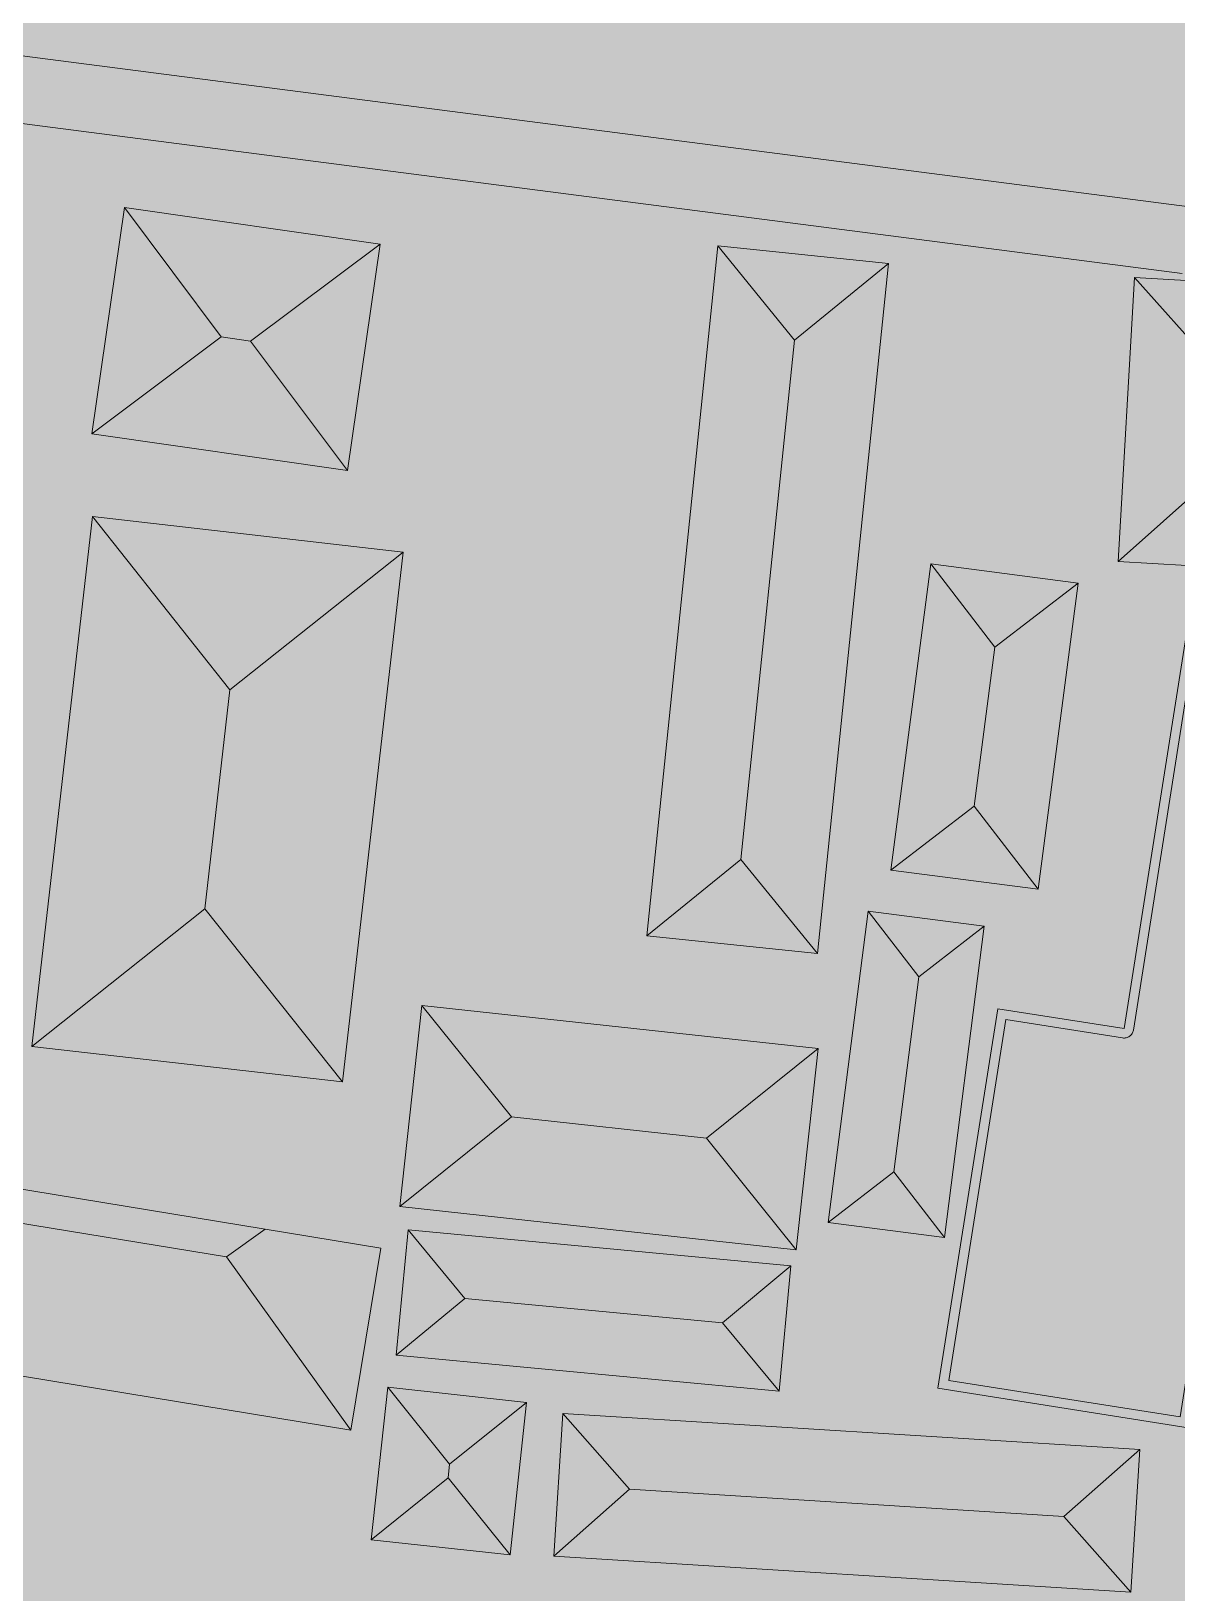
# Model space of a CAD drawing. Header units: metres. Extents: x 305909 to 307171, y 9156037 to 9156671.
# Drawn here: x 306687.6 to 306742.2, y 9156244 to 9156318.5 of the extents above; entities that cross this region are included whole.
import ezdxf

# ---------------------------------------------------------------- set-up
doc = ezdxf.new("R2010")
doc.units = ezdxf.units.M
doc.linetypes.add('DASHED2', pattern=[0.762, 0.635, -0.127])
for name, color, linetype, lineweight, true_color in [('A-ALUR_WISATA', 7, 'DASHED2', 50, 0xeb7800), ('B-BANGUNAN_PERMUKIMAN', 7, 'Continuous', 13, 0xf0cd8c), ('B-BAYANGAN', 7, 'Continuous', 0, 0x76786c), ('J-PERKERASAN_JALAN', 7, 'Continuous', 9, 0x989896)]:
    doc.layers.add(name, color=color, linetype=linetype, lineweight=lineweight, true_color=true_color)
doc.layers.add('G-PERKERASAN', color=7, linetype='Continuous')

msp = doc.modelspace()

# ---------------------------------------------------------------- hatches: boundary and pattern name
at = {"layer": 'A-ALUR_WISATA', "true_color": 0xeb7800}
h = msp.add_hatch(color=30, dxfattribs=at)
h.dxf.hatch_style = 1
h.paths.add_polyline_path([(306693.588, 9156315.633), (306693.59, 9156315.633), (306695.813, 9156315.35), (306695.611, 9156313.762), (306693.389, 9156314.045), (306689.66, 9156314.512), (306689.858, 9156316.099), (306693.588, 9156315.633)])
h = msp.add_hatch(color=30, dxfattribs=at)
h.dxf.hatch_style = 1
h.paths.add_polyline_path([(306705.631, 9156313.286), (306700.594, 9156311.759), (306701.147, 9156316.043)])
h = msp.add_hatch(color=30, dxfattribs=at)
h.dxf.hatch_style = 1
h.paths.add_polyline_path([(306701.851, 9156314.581), (306701.852, 9156314.581), (306704.742, 9156314.208), (306704.537, 9156312.621), (306701.648, 9156312.994), (306698.587, 9156313.384), (306698.789, 9156314.971), (306701.851, 9156314.581)])
h = msp.add_hatch(color=30, dxfattribs=at)
h.dxf.hatch_style = 1
h.paths.add_polyline_path([(306710.951, 9156313.406), (306713.667, 9156313.062), (306713.466, 9156311.475), (306710.75, 9156311.819), (306710.748, 9156311.819), (306707.512, 9156312.237), (306707.717, 9156313.824), (306710.951, 9156313.406)])
h = msp.add_hatch(color=30, dxfattribs=at)
h.dxf.hatch_style = 1
h.paths.add_polyline_path([(306720.17, 9156312.239), (306722.594, 9156311.938), (306722.397, 9156310.35), (306719.972, 9156310.651), (306719.97, 9156310.652), (306716.442, 9156311.098), (306716.643, 9156312.686), (306720.17, 9156312.239)])
h = msp.add_hatch(color=30, dxfattribs=at)
h.dxf.hatch_style = 1
h.paths.add_polyline_path([(306729.509, 9156311.08), (306731.524, 9156310.835), (306731.331, 9156309.246), (306729.314, 9156309.492), (306729.312, 9156309.492), (306725.374, 9156309.981), (306725.571, 9156311.569), (306729.509, 9156311.08)])
h = msp.add_hatch(color=30, dxfattribs=at)
h.dxf.hatch_style = 1
h.paths.add_polyline_path([(306738.968, 9156309.929), (306740.457, 9156309.751), (306740.267, 9156308.162), (306738.777, 9156308.34), (306738.775, 9156308.34), (306734.309, 9156308.884), (306734.502, 9156310.472), (306738.968, 9156309.929)])
at = {"layer": 'B-BANGUNAN_PERMUKIMAN', "true_color": 0xef9467}
h = msp.add_hatch(color=21, dxfattribs=at)
h.dxf.hatch_style = 1
h.paths.add_polyline_path([(306696.685, 9156303.919), (306690.515, 9156299.301), (306692.067, 9156310.089), (306696.685, 9156303.919)])
at = {"layer": 'B-BANGUNAN_PERMUKIMAN', "true_color": 0xe89064}
h = msp.add_hatch(color=33, dxfattribs=at)
h.dxf.hatch_style = 1
h.paths.add_polyline_path([(306704.255, 9156308.336), (306698.085, 9156303.717), (306696.685, 9156303.919), (306692.067, 9156310.089), (306704.255, 9156308.336)])
at = {"layer": 'B-BANGUNAN_PERMUKIMAN', "true_color": 0xb87350}
h = msp.add_hatch(color=35, dxfattribs=at)
h.dxf.hatch_style = 1
h.paths.add_polyline_path([(306698.085, 9156303.717), (306704.255, 9156308.336), (306702.703, 9156297.548), (306698.085, 9156303.717)])
at = {"layer": 'B-BANGUNAN_PERMUKIMAN', "true_color": 0xee9467}
h = msp.add_hatch(color=21, dxfattribs=at)
h.dxf.hatch_style = 1
h.paths.add_polyline_path([(306724.013, 9156303.771), (306721.467, 9156279.002), (306716.981, 9156275.352), (306718.617, 9156291.271), (306720.363, 9156308.257), (306724.013, 9156303.771)])
at = {"layer": 'B-BANGUNAN_PERMUKIMAN', "true_color": 0xe99165}
h = msp.add_hatch(color=33, dxfattribs=at)
h.dxf.hatch_style = 1
h.paths.add_polyline_path([(306726.262, 9156307.651), (306728.5, 9156307.421), (306724.013, 9156303.771), (306720.363, 9156308.257), (306720.363, 9156308.258), (306726.262, 9156307.651)])
at = {"layer": 'B-BANGUNAN_PERMUKIMAN', "true_color": 0xb97350}
h = msp.add_hatch(color=23, dxfattribs=at)
h.dxf.hatch_style = 1
h.paths.add_polyline_path([(306725.117, 9156274.516), (306725.117, 9156274.516), (306721.467, 9156279.002), (306724.013, 9156303.771), (306728.5, 9156307.421), (306728.5, 9156307.421), (306725.117, 9156274.516)])
at = {"layer": 'B-BANGUNAN_PERMUKIMAN', "true_color": 0xed9366}
h = msp.add_hatch(color=21, dxfattribs=at)
h.dxf.hatch_style = 1
h.paths.add_polyline_path([(306740.24, 9156306.751), (306744.095, 9156302.417), (306743.781, 9156297.059), (306739.447, 9156293.205), (306740.24, 9156306.751)])
at = {"layer": 'B-BANGUNAN_PERMUKIMAN', "true_color": 0xea9265}
h = msp.add_hatch(color=33, dxfattribs=at)
h.dxf.hatch_style = 1
h.paths.add_polyline_path([(306744.095, 9156302.417), (306740.24, 9156306.751), (306748.429, 9156306.271), (306744.095, 9156302.417)])
at = {"layer": 'B-BANGUNAN_PERMUKIMAN', "true_color": 0xbf7753}
h = msp.add_hatch(color=23, dxfattribs=at)
h.dxf.hatch_style = 1
h.paths.add_polyline_path([(306696.685, 9156303.919), (306698.085, 9156303.717), (306702.703, 9156297.548), (306702.703, 9156297.548), (306690.515, 9156299.301), (306696.685, 9156303.919)])
at = {"layer": 'B-BANGUNAN_PERMUKIMAN', "true_color": 0xbd7552}
h = msp.add_hatch(color=23, dxfattribs=at)
h.dxf.hatch_style = 1
h.paths.add_polyline_path([(306743.781, 9156297.059), (306747.636, 9156292.725), (306747.636, 9156292.725), (306739.447, 9156293.205), (306743.781, 9156297.059)])
at = {"layer": 'B-BANGUNAN_PERMUKIMAN', "true_color": 0xee9467}
h = msp.add_hatch(color=21, dxfattribs=at)
h.dxf.hatch_style = 1
h.paths.add_polyline_path([(306690.539, 9156295.351), (306697.1, 9156287.096), (306695.906, 9156276.65), (306687.651, 9156270.088), (306690.539, 9156295.351)])
at = {"layer": 'B-BANGUNAN_PERMUKIMAN', "true_color": 0xe99165}
h = msp.add_hatch(color=33, dxfattribs=at)
h.dxf.hatch_style = 1
h.paths.add_polyline_path([(306697.1, 9156287.096), (306690.539, 9156295.351), (306705.355, 9156293.658), (306697.1, 9156287.096)])
at = {"layer": 'B-BANGUNAN_PERMUKIMAN', "true_color": 0xb97350}
h = msp.add_hatch(color=23, dxfattribs=at)
h.dxf.hatch_style = 1
h.paths.add_polyline_path([(306695.906, 9156276.65), (306697.1, 9156287.096), (306705.355, 9156293.658), (306702.468, 9156268.395), (306695.906, 9156276.65)])
at = {"layer": 'B-BANGUNAN_PERMUKIMAN', "true_color": 0xee9467}
h = msp.add_hatch(color=21, dxfattribs=at)
h.dxf.hatch_style = 1
h.paths.add_polyline_path([(306733.578, 9156289.127), (306732.589, 9156281.546), (306728.619, 9156278.493), (306730.524, 9156293.097), (306733.578, 9156289.127)])
at = {"layer": 'B-BANGUNAN_PERMUKIMAN', "true_color": 0xe89064}
h = msp.add_hatch(color=33, dxfattribs=at)
h.dxf.hatch_style = 1
h.paths.add_polyline_path([(306733.578, 9156289.127), (306730.524, 9156293.097), (306730.524, 9156293.097), (306737.548, 9156292.181), (306733.578, 9156289.127)])
at = {"layer": 'B-BANGUNAN_PERMUKIMAN', "true_color": 0xb97350}
h = msp.add_hatch(color=23, dxfattribs=at)
h.dxf.hatch_style = 1
h.paths.add_polyline_path([(306735.644, 9156277.576), (306732.589, 9156281.546), (306733.578, 9156289.127), (306737.548, 9156292.181), (306737.548, 9156292.181), (306735.644, 9156277.576)])
at = {"layer": 'B-BANGUNAN_PERMUKIMAN', "true_color": 0xd4845c}
h = msp.add_hatch(color=23, dxfattribs=at)
h.dxf.hatch_style = 1
h.paths.add_polyline_path([(306748.794, 9156289.948), (306742.787, 9156251.902), (306730.861, 9156253.785), (306733.718, 9156271.883), (306739.735, 9156270.933), (306742.884, 9156290.881), (306748.794, 9156289.948)])
at = {"layer": 'B-BANGUNAN_PERMUKIMAN', "true_color": 0xbf7753}
h = msp.add_hatch(color=23, dxfattribs=at)
h.dxf.hatch_style = 1
h.paths.add_polyline_path([(306732.589, 9156281.546), (306735.644, 9156277.576), (306728.619, 9156278.492), (306728.619, 9156278.493), (306732.589, 9156281.546)])
at = {"layer": 'B-BANGUNAN_PERMUKIMAN', "true_color": 0xbe7652}
h = msp.add_hatch(color=23, dxfattribs=at)
h.dxf.hatch_style = 1
h.paths.add_polyline_path([(306721.467, 9156279.002), (306725.117, 9156274.516), (306716.981, 9156275.352), (306721.467, 9156279.002)])
h = msp.add_hatch(color=23, dxfattribs=at)
h.dxf.hatch_style = 1
h.paths.add_polyline_path([(306695.906, 9156276.65), (306702.468, 9156268.395), (306702.468, 9156268.395), (306687.651, 9156270.088), (306695.906, 9156276.65)])
at = {"layer": 'B-BANGUNAN_PERMUKIMAN', "true_color": 0xee9467}
h = msp.add_hatch(color=21, dxfattribs=at)
h.dxf.hatch_style = 1
h.paths.add_polyline_path([(306729.943, 9156273.406), (306728.75, 9156264.107), (306725.622, 9156261.691), (306725.622, 9156261.691), (306727.527, 9156276.534), (306729.943, 9156273.406)])
at = {"layer": 'B-BANGUNAN_PERMUKIMAN', "true_color": 0xe89064}
h = msp.add_hatch(color=33, dxfattribs=at)
h.dxf.hatch_style = 1
h.paths.add_polyline_path([(306729.943, 9156273.406), (306727.527, 9156276.534), (306727.527, 9156276.534), (306733.071, 9156275.823), (306729.943, 9156273.406)])
at = {"layer": 'B-BANGUNAN_PERMUKIMAN', "true_color": 0xb97350}
h = msp.add_hatch(color=23, dxfattribs=at)
h.dxf.hatch_style = 1
h.paths.add_polyline_path([(306731.166, 9156260.979), (306728.75, 9156264.107), (306729.943, 9156273.406), (306733.071, 9156275.823), (306731.166, 9156260.979)])
at = {"layer": 'B-BANGUNAN_PERMUKIMAN', "true_color": 0xdb885f}
h = msp.add_hatch(color=23, dxfattribs=at)
h.dxf.hatch_style = 1
h.paths.add_polyline_path([(306686.32, 9156269.072), (306685.416, 9156263.565), (306698.783, 9156261.37), (306696.94, 9156260.047), (306675.334, 9156263.594), (306669.408, 9156271.848), (306669.408, 9156271.849), (306686.32, 9156269.072)])
at = {"layer": 'B-BANGUNAN_PERMUKIMAN', "true_color": 0xee9467}
h = msp.add_hatch(color=21, dxfattribs=at)
h.dxf.hatch_style = 1
h.paths.add_polyline_path([(306706.255, 9156272.041), (306710.525, 9156266.724), (306705.208, 9156262.455), (306705.208, 9156262.455), (306706.255, 9156272.041)])
at = {"layer": 'B-BANGUNAN_PERMUKIMAN', "true_color": 0xe99165}
h = msp.add_hatch(color=33, dxfattribs=at)
h.dxf.hatch_style = 1
h.paths.add_polyline_path([(306725.146, 9156269.978), (306719.829, 9156265.708), (306710.525, 9156266.724), (306706.255, 9156272.041), (306725.146, 9156269.978)])
at = {"layer": 'B-BANGUNAN_PERMUKIMAN', "true_color": 0xb97350}
h = msp.add_hatch(color=23, dxfattribs=at)
h.dxf.hatch_style = 1
h.paths.add_polyline_path([(306719.829, 9156265.708), (306725.146, 9156269.978), (306724.099, 9156260.391), (306719.829, 9156265.708)])
at = {"layer": 'B-BANGUNAN_PERMUKIMAN', "true_color": 0xbe7652}
h = msp.add_hatch(color=23, dxfattribs=at)
h.dxf.hatch_style = 1
h.paths.add_polyline_path([(306710.525, 9156266.724), (306719.829, 9156265.708), (306724.099, 9156260.391), (306705.208, 9156262.455), (306710.525, 9156266.724)])
at = {"layer": 'B-BANGUNAN_PERMUKIMAN', "true_color": 0xb36f4d}
h = msp.add_hatch(color=35, dxfattribs=at)
h.dxf.hatch_style = 1
h.paths.add_polyline_path([(306675.334, 9156263.594), (306696.94, 9156260.047), (306702.867, 9156251.792), (306667.08, 9156257.668), (306675.334, 9156263.594)])
at = {"layer": 'B-BANGUNAN_PERMUKIMAN', "true_color": 0xbf7753}
h = msp.add_hatch(color=23, dxfattribs=at)
h.dxf.hatch_style = 1
h.paths.add_polyline_path([(306728.75, 9156264.107), (306731.166, 9156260.979), (306725.622, 9156261.691), (306728.75, 9156264.107)])
at = {"layer": 'B-BANGUNAN_PERMUKIMAN', "true_color": 0xb97350}
h = msp.add_hatch(color=23, dxfattribs=at)
h.dxf.hatch_style = 1
h.paths.add_polyline_path([(306702.867, 9156251.792), (306702.867, 9156251.792), (306696.94, 9156260.047), (306698.783, 9156261.37), (306704.291, 9156260.466), (306702.867, 9156251.792)])
at = {"layer": 'B-BANGUNAN_PERMUKIMAN', "true_color": 0xee9467}
h = msp.add_hatch(color=21, dxfattribs=at)
h.dxf.hatch_style = 1
h.paths.add_polyline_path([(306708.299, 9156258.068), (306705.03, 9156255.362), (306705.593, 9156261.336), (306708.299, 9156258.068)])
at = {"layer": 'B-BANGUNAN_PERMUKIMAN', "true_color": 0xe99165}
h = msp.add_hatch(color=33, dxfattribs=at)
h.dxf.hatch_style = 1
h.paths.add_polyline_path([(306723.85, 9156259.617), (306720.581, 9156256.911), (306708.299, 9156258.068), (306705.593, 9156261.336), (306705.593, 9156261.337), (306723.85, 9156259.617)])
at = {"layer": 'B-BANGUNAN_PERMUKIMAN', "true_color": 0xb97350}
h = msp.add_hatch(color=23, dxfattribs=at)
h.dxf.hatch_style = 1
h.paths.add_polyline_path([(306720.581, 9156256.911), (306723.85, 9156259.617), (306723.286, 9156253.642), (306723.286, 9156253.642), (306720.581, 9156256.911)])
at = {"layer": 'B-BANGUNAN_PERMUKIMAN', "true_color": 0xbe7652}
h = msp.add_hatch(color=23, dxfattribs=at)
h.dxf.hatch_style = 1
h.paths.add_polyline_path([(306708.299, 9156258.068), (306720.581, 9156256.911), (306723.286, 9156253.642), (306705.03, 9156255.362), (306708.299, 9156258.068)])
at = {"layer": 'B-BANGUNAN_PERMUKIMAN', "true_color": 0xee9467}
h = msp.add_hatch(color=21, dxfattribs=at)
h.dxf.hatch_style = 1
h.paths.add_polyline_path([(306704.626, 9156253.835), (306707.576, 9156250.163), (306707.504, 9156249.509), (306703.832, 9156246.559), (306704.626, 9156253.835)])
at = {"layer": 'B-BANGUNAN_PERMUKIMAN', "true_color": 0xe99165}
h = msp.add_hatch(color=33, dxfattribs=at)
h.dxf.hatch_style = 1
h.paths.add_polyline_path([(306711.248, 9156253.113), (306707.576, 9156250.163), (306704.626, 9156253.835), (306711.248, 9156253.113)])
at = {"layer": 'B-BANGUNAN_PERMUKIMAN', "true_color": 0xb97350}
h = msp.add_hatch(color=23, dxfattribs=at)
h.dxf.hatch_style = 1
h.paths.add_polyline_path([(306710.454, 9156245.837), (306710.454, 9156245.837), (306707.504, 9156249.509), (306707.576, 9156250.163), (306711.248, 9156253.113), (306710.454, 9156245.837)])
at = {"layer": 'B-BANGUNAN_PERMUKIMAN', "true_color": 0xed9367}
h = msp.add_hatch(color=21, dxfattribs=at)
h.dxf.hatch_style = 1
h.paths.add_polyline_path([(306712.968, 9156252.584), (306716.157, 9156248.97), (306712.543, 9156245.781), (306712.968, 9156252.584)])
at = {"layer": 'B-BANGUNAN_PERMUKIMAN', "true_color": 0xea9165}
h = msp.add_hatch(color=33, dxfattribs=at)
h.dxf.hatch_style = 1
h.paths.add_polyline_path([(306740.485, 9156250.864), (306740.485, 9156250.864), (306736.871, 9156247.675), (306716.157, 9156248.97), (306712.968, 9156252.584), (306740.485, 9156250.864)])
at = {"layer": 'B-BANGUNAN_PERMUKIMAN', "true_color": 0xba7450}
h = msp.add_hatch(color=23, dxfattribs=at)
h.dxf.hatch_style = 1
h.paths.add_polyline_path([(306736.871, 9156247.675), (306740.485, 9156250.864), (306740.06, 9156244.061), (306736.871, 9156247.675)])
at = {"layer": 'B-BANGUNAN_PERMUKIMAN', "true_color": 0xbe7652}
h = msp.add_hatch(color=23, dxfattribs=at)
h.dxf.hatch_style = 1
h.paths.add_polyline_path([(306707.504, 9156249.509), (306710.454, 9156245.837), (306703.832, 9156246.559), (306707.504, 9156249.509)])
at = {"layer": 'B-BANGUNAN_PERMUKIMAN', "true_color": 0xbd7652}
h = msp.add_hatch(color=23, dxfattribs=at)
h.dxf.hatch_style = 1
h.paths.add_polyline_path([(306716.157, 9156248.97), (306736.871, 9156247.675), (306740.06, 9156244.061), (306740.06, 9156244.061), (306712.543, 9156245.781), (306716.157, 9156248.97)])
at = {"layer": 'B-BAYANGAN', "true_color": 0x76786c}
h = msp.add_hatch(color=8, dxfattribs=at)
h.dxf.hatch_style = 1
h.paths.add_polyline_path([(306717.384, 9156326.713), (306716.591, 9156317.981), (306712.569, 9156318.347), (306713.362, 9156327.078), (306717.384, 9156326.713)])
h = msp.add_hatch(color=8, dxfattribs=at)
h.dxf.hatch_style = 1
h.paths.add_polyline_path([(306705.005, 9156307.586), (306703.453, 9156296.798), (306691.265, 9156298.551), (306692.817, 9156309.339), (306705.005, 9156307.586)])
h = msp.add_hatch(color=8, dxfattribs=at)
h.dxf.hatch_style = 1
h.paths.add_polyline_path([(306727.503, 9156289.685), (306725.867, 9156273.766), (306717.731, 9156274.602), (306719.367, 9156290.521), (306721.113, 9156307.508), (306729.25, 9156306.671), (306727.503, 9156289.685)])
h = msp.add_hatch(color=8, dxfattribs=at)
h.dxf.hatch_style = 1
h.paths.add_polyline_path([(306749.179, 9156305.521), (306748.386, 9156291.975), (306740.197, 9156292.455), (306740.99, 9156306.001), (306749.179, 9156305.521)])
h = msp.add_hatch(color=8, dxfattribs=at)
h.dxf.hatch_style = 1
h.paths.add_polyline_path([(306687.859, 9156301.899), (306686.272, 9156291.845), (306678.364, 9156293.094), (306679.952, 9156303.148), (306687.859, 9156301.899)])
h = msp.add_hatch(color=8, dxfattribs=at)
h.dxf.hatch_style = 1
h.paths.add_polyline_path([(306706.105, 9156292.908), (306703.218, 9156267.645), (306688.401, 9156269.338), (306691.288, 9156294.601), (306706.105, 9156292.908)])
h = msp.add_hatch(color=8, dxfattribs=at)
h.dxf.hatch_style = 1
h.paths.add_polyline_path([(306738.298, 9156291.431), (306736.394, 9156276.826), (306729.369, 9156277.742), (306731.274, 9156292.347), (306738.298, 9156291.431)])
h = msp.add_hatch(color=8, dxfattribs=at)
h.dxf.hatch_style = 1
h.paths.add_polyline_path([(306749.544, 9156289.198), (306743.537, 9156251.152), (306731.611, 9156253.035), (306734.468, 9156271.133), (306740.485, 9156270.183), (306743.634, 9156290.131), (306749.544, 9156289.198)])
h = msp.add_hatch(color=8, dxfattribs=at)
h.dxf.hatch_style = 1
h.paths.add_polyline_path([(306733.821, 9156275.073), (306731.916, 9156260.229), (306726.372, 9156260.941), (306728.277, 9156275.784), (306733.821, 9156275.073)])
h = msp.add_hatch(color=8, dxfattribs=at)
h.dxf.hatch_style = 1
h.paths.add_polyline_path([(306705.042, 9156259.716), (306703.618, 9156251.042), (306667.83, 9156256.918), (306670.158, 9156271.099), (306687.07, 9156268.323), (306686.166, 9156262.815), (306705.042, 9156259.716)])
h = msp.add_hatch(color=8, dxfattribs=at)
h.dxf.hatch_style = 1
h.paths.add_polyline_path([(306725.896, 9156269.228), (306724.849, 9156259.641), (306705.957, 9156261.705), (306707.004, 9156271.292), (306725.896, 9156269.228)])
h = msp.add_hatch(color=8, dxfattribs=at)
h.dxf.hatch_style = 1
h.paths.add_polyline_path([(306724.6, 9156258.867), (306724.037, 9156252.892), (306705.78, 9156254.612), (306706.343, 9156260.587), (306724.6, 9156258.867)])
h = msp.add_hatch(color=8, dxfattribs=at)
h.dxf.hatch_style = 1
h.paths.add_polyline_path([(306711.998, 9156252.363), (306711.204, 9156245.087), (306704.582, 9156245.809), (306705.376, 9156253.085), (306711.998, 9156252.363)])
h = msp.add_hatch(color=8, dxfattribs=at)
h.dxf.hatch_style = 1
h.paths.add_polyline_path([(306741.235, 9156250.114), (306740.81, 9156243.311), (306713.293, 9156245.031), (306713.718, 9156251.834), (306741.235, 9156250.114)])
at = {"layer": 'G-PERKERASAN', "true_color": 0xe0ded9}
h = msp.add_hatch(color=254, dxfattribs=at)
h.dxf.hatch_style = 1
h.paths.add_polyline_path([(306927.367, 9156200.899), (306914.425, 9156199.401), (306871.946, 9156198.019), (306868.838, 9156144.144), (306843.973, 9156139.654), (306613.966, 9156113.407), (306520.721, 9156109.954), (306490.891, 9156113.339), (306490.891, 9156130.788), (306527.331, 9156127.935), (306527.76, 9156145.94), (306529.801, 9156231.677), (306512.264, 9156228.096), (306490.891, 9156230.233), (306490.891, 9156525.396), (306504.834, 9156523.084), (306572.178, 9156510.306), (306677.166, 9156490.276), (306781.809, 9156471.972), (306833.432, 9156467.309), (306884.355, 9156462.71), (306888.869, 9156462.302), (306927.367, 9156458.335), (306927.367, 9156401.733), (306880.738, 9156410.367), (306872.191, 9156289.958), (306880.063, 9156289.504), (306887.261, 9156399.075), (306927.367, 9156393.311), (306927.367, 9156281.994), (306926.264, 9156282.067), (306926.137, 9156271.641), (306927.367, 9156271.571), (306927.367, 9156261.486), (306927.056, 9156261.509), (306925.118, 9156229.109), (306925.062, 9156229.112), (306925.027, 9156228.301), (306925.75, 9156228.324), (306927.367, 9156240.415), (306927.367, 9156209.547), (306891.749, 9156208.374), (306886.184, 9156208.191), (306882.096, 9156208.056), (306881.637, 9156222), (306879.908, 9156222), (306879.787, 9156200), (306885.632, 9156200.303), (306885.601, 9156199.857), (306906.625, 9156201.392), (306908.7, 9156201.5), (306927.367, 9156203.76), (306927.367, 9156200.899)])
at = {"layer": 'J-PERKERASAN_JALAN', "true_color": 0xa8a8a6}
h = msp.add_hatch(color=253, dxfattribs=at)
h.dxf.hatch_style = 1
h.paths.add_polyline_path([(306644.846, 9156501.891), (306682.628, 9156491.9), (306683.147, 9156491.799), (306683.674, 9156491.767), (306684.2, 9156491.805), (306684.718, 9156491.912), (306685.216, 9156492.086), (306685.687, 9156492.324), (306686.123, 9156492.622), (306686.516, 9156492.975), (306686.858, 9156493.377), (306687.145, 9156493.82), (306687.371, 9156494.297), (306687.532, 9156494.8), (306687.626, 9156495.32), (306695.984, 9156569.63), (306695.989, 9156569.68), (306698.582, 9156595.648), (306698.6, 9156596.174), (306698.548, 9156596.698), (306698.428, 9156597.211), (306698.242, 9156597.704), (306697.992, 9156598.168), (306697.684, 9156598.595), (306697.322, 9156598.978), (306696.913, 9156599.31), (306696.464, 9156599.585), (306695.982, 9156599.799), (306695.477, 9156599.948), (306694.957, 9156600.029), (306670.552, 9156602.201), (306670.518, 9156602.204), (306670.5, 9156602.206), (306670.466, 9156602.21), (306657.245, 9156603.85), (306657.037, 9156603.87), (306645.006, 9156604.728), (306644.988, 9156604.729), (306644.846, 9156604.739), (306644.846, 9156621.261), (306646.404, 9156640), (306649.414, 9156640), (306647.057, 9156611.647), (306647.048, 9156611.12), (306647.108, 9156610.596), (306647.237, 9156610.085), (306647.432, 9156609.595), (306647.689, 9156609.135), (306648.005, 9156608.713), (306648.374, 9156608.336), (306648.789, 9156608.011), (306649.243, 9156607.743), (306649.728, 9156607.538), (306650.236, 9156607.397), (306650.758, 9156607.325), (306657.367, 9156606.854), (306657.419, 9156606.85), (306657.445, 9156606.847), (306657.497, 9156606.842), (306665.344, 9156605.868), (306665.869, 9156605.838), (306666.394, 9156605.877), (306666.909, 9156605.984), (306667.406, 9156606.159), (306667.875, 9156606.397), (306668.309, 9156606.694), (306668.701, 9156607.046), (306669.043, 9156607.446), (306669.329, 9156607.888), (306669.555, 9156608.363), (306669.716, 9156608.864), (306669.81, 9156609.382), (306673.323, 9156640), (306676.343, 9156640), (306672.801, 9156609.131), (306672.776, 9156608.6), (306672.821, 9156608.07), (306672.936, 9156607.551), (306673.119, 9156607.051), (306673.367, 9156606.581), (306673.675, 9156606.147), (306674.037, 9156605.758), (306674.448, 9156605.421), (306674.9, 9156605.141), (306675.385, 9156604.924), (306675.895, 9156604.773), (306676.421, 9156604.69), (306695.455, 9156602.997), (306695.967, 9156602.984), (306696.477, 9156603.037), (306696.976, 9156603.155), (306697.455, 9156603.336), (306697.908, 9156603.576), (306698.326, 9156603.873), (306698.703, 9156604.22), (306699.032, 9156604.613), (306699.309, 9156605.044), (306699.528, 9156605.508), (306699.686, 9156605.996), (306699.78, 9156606.499), (306703.845, 9156640), (306706.867, 9156640), (306702.827, 9156606.709), (306702.798, 9156606.205), (306702.833, 9156605.702), (306702.931, 9156605.207), (306703.09, 9156604.728), (306703.308, 9156604.273), (306703.582, 9156603.849), (306703.907, 9156603.463), (306704.278, 9156603.121), (306704.689, 9156602.828), (306705.134, 9156602.59), (306705.605, 9156602.409), (306706.096, 9156602.289), (306706.597, 9156602.232), (306734.805, 9156600.812), (306735.341, 9156600.821), (306735.872, 9156600.902), (306736.387, 9156601.053), (306736.877, 9156601.271), (306737.333, 9156601.554), (306737.748, 9156601.894), (306738.113, 9156602.288), (306738.422, 9156602.726), (306738.67, 9156603.202), (306738.852, 9156603.707), (306738.964, 9156604.231), (306739.006, 9156604.766), (306739.208, 9156624.77), (306739.214, 9156624.897), (306739.218, 9156624.96), (306739.232, 9156625.087), (306739.378, 9156626.142), (306739.392, 9156626.229), (306739.431, 9156626.4), (306739.456, 9156626.484), (306739.711, 9156627.27), (306739.743, 9156627.363), (306739.812, 9156627.52), (306739.883, 9156627.648), (306739.981, 9156627.788), (306740.042, 9156627.864), (306740.45, 9156628.344), (306740.517, 9156628.418), (306740.644, 9156628.54), (306740.762, 9156628.632), (306740.888, 9156628.713), (306741.022, 9156628.78), (306741.186, 9156628.842), (306741.282, 9156628.871), (306741.894, 9156629.037), (306741.984, 9156629.059), (306742.165, 9156629.09), (306742.257, 9156629.1), (306742.92, 9156629.153), (306742.958, 9156629.155), (306742.978, 9156629.157), (306743.016, 9156629.158), (306746.832, 9156629.316), (306746.832, 9156624.748), (306746.627, 9156624.785), (306746.112, 9156624.811), (306745.599, 9156624.77), (306745.094, 9156624.664), (306744.608, 9156624.494), (306744.148, 9156624.263), (306743.721, 9156623.975), (306743.334, 9156623.634), (306742.995, 9156623.246), (306742.709, 9156622.818), (306742.479, 9156622.357), (306742.311, 9156621.87), (306742.207, 9156621.366), (306742.169, 9156620.852), (306742.009, 9156605.084), (306742.036, 9156604.578), (306742.127, 9156604.079), (306742.281, 9156603.595), (306742.494, 9156603.135), (306742.764, 9156602.705), (306743.086, 9156602.313), (306743.455, 9156601.965), (306743.865, 9156601.667), (306744.31, 9156601.423), (306744.782, 9156601.237), (306745.274, 9156601.112), (306745.778, 9156601.051), (306746.285, 9156601.053), (306746.832, 9156601.091), (306746.832, 9156598.084), (306740.557, 9156597.65), (306740.55, 9156597.65), (306739.623, 9156597.584), (306739.502, 9156597.579), (306739.441, 9156597.578), (306739.32, 9156597.581), (306705.781, 9156599.269), (306705.274, 9156599.263), (306704.772, 9156599.192), (306704.283, 9156599.059), (306703.815, 9156598.864), (306703.375, 9156598.612), (306702.971, 9156598.307), (306702.609, 9156597.952), (306702.294, 9156597.555), (306702.032, 9156597.121), (306701.827, 9156596.658), (306701.682, 9156596.172), (306701.6, 9156595.672), (306698.971, 9156569.354), (306698.97, 9156569.345), (306698.968, 9156569.32), (306690.454, 9156493.625), (306690.43, 9156493.089), (306690.478, 9156492.555), (306690.597, 9156492.032), (306690.785, 9156491.529), (306691.038, 9156491.057), (306691.353, 9156490.622), (306691.723, 9156490.233), (306692.141, 9156489.897), (306692.601, 9156489.621), (306693.093, 9156489.408), (306693.61, 9156489.263), (306746.584, 9156478.174), (306746.832, 9156478.131), (306746.832, 9156474.899), (306746.254, 9156474.979), (306746.187, 9156474.99), (306746.147, 9156474.997), (306746.081, 9156475.01), (306693.923, 9156485.928), (306693.42, 9156486.001), (306692.911, 9156486.008), (306692.406, 9156485.952), (306691.912, 9156485.831), (306691.437, 9156485.649), (306690.989, 9156485.409), (306690.575, 9156485.113), (306690.202, 9156484.767), (306689.876, 9156484.377), (306689.603, 9156483.949), (306689.385, 9156483.489), (306689.228, 9156483.005), (306689.134, 9156482.506), (306680.222, 9156410.677), (306675.974, 9156376.463), (306675.956, 9156376.284), (306671.777, 9156323.14), (306671.77, 9156322.633), (306671.826, 9156322.13), (306671.946, 9156321.638), (306672.127, 9156321.165), (306672.366, 9156320.718), (306672.66, 9156320.305), (306673.003, 9156319.933), (306673.391, 9156319.607), (306673.817, 9156319.333), (306674.274, 9156319.115), (306674.755, 9156318.956), (306675.252, 9156318.859), (306742.855, 9156310.121), (306742.925, 9156310.112), (306746.832, 9156309.677), (306746.832, 9156306.458), (306742.535, 9156306.936), (306742.507, 9156306.939), (306675.118, 9156315.65), (306674.596, 9156315.683), (306674.073, 9156315.648), (306673.56, 9156315.544), (306673.065, 9156315.375), (306672.596, 9156315.142), (306672.162, 9156314.85), (306671.769, 9156314.504), (306671.425, 9156314.109), (306671.135, 9156313.673), (306670.905, 9156313.203), (306670.738, 9156312.706), (306670.638, 9156312.193), (306658.158, 9156215.036), (306658.126, 9156214.508), (306658.163, 9156213.981), (306658.269, 9156213.463), (306658.443, 9156212.964), (306658.681, 9156212.492), (306658.979, 9156212.056), (306659.333, 9156211.663), (306659.734, 9156211.32), (306660.178, 9156211.032), (306660.656, 9156210.806), (306661.159, 9156210.645), (306661.679, 9156210.551), (306720.042, 9156203.993), (306720.074, 9156203.989), (306720.09, 9156203.987), (306720.122, 9156203.983), (306746.832, 9156200.101), (306746.832, 9156197.07), (306725.61, 9156200.154), (306725.102, 9156200.195), (306724.593, 9156200.171), (306724.091, 9156200.082), (306723.604, 9156199.931), (306723.141, 9156199.719), (306722.709, 9156199.45), (306722.314, 9156199.127), (306721.963, 9156198.758), (306721.662, 9156198.346), (306721.416, 9156197.9), (306721.229, 9156197.426), (306721.103, 9156196.932), (306721.041, 9156196.427), (306718.22, 9156147.695), (306718.204, 9156147.573), (306718.081, 9156147.572), (306715.348, 9156147.731), (306715.226, 9156147.746), (306715.225, 9156147.869), (306718.092, 9156197.386), (306718.089, 9156197.891), (306718.023, 9156198.392), (306717.894, 9156198.88), (306717.704, 9156199.349), (306717.457, 9156199.789), (306717.156, 9156200.195), (306716.807, 9156200.56), (306716.414, 9156200.878), (306715.985, 9156201.144), (306715.525, 9156201.354), (306715.043, 9156201.504), (306714.545, 9156201.592), (306655.828, 9156208.19), (306655.755, 9156208.199), (306655.718, 9156208.205), (306655.646, 9156208.217), (306644.846, 9156210.245), (306644.846, 9156213.297), (306650.508, 9156212.234), (306651.047, 9156212.17), (306651.589, 9156212.18), (306652.125, 9156212.263), (306652.645, 9156212.418), (306653.139, 9156212.642), (306653.598, 9156212.93), (306654.014, 9156213.278), (306654.38, 9156213.679), (306654.687, 9156214.126), (306654.931, 9156214.611), (306655.108, 9156215.124), (306655.213, 9156215.656), (306667.626, 9156312.291), (306667.658, 9156312.83), (306667.618, 9156313.369), (306667.505, 9156313.897), (306667.322, 9156314.406), (306667.072, 9156314.885), (306666.76, 9156315.326), (306666.391, 9156315.721), (306665.973, 9156316.063), (306665.512, 9156316.345), (306665.017, 9156316.562), (306664.498, 9156316.711), (306663.963, 9156316.789), (306650.646, 9156317.806), (306650.624, 9156317.808), (306650.61, 9156317.809), (306650.587, 9156317.811), (306644.846, 9156318.383), (306644.846, 9156321.599), (306650.851, 9156321.001), (306650.943, 9156320.993), (306664.514, 9156319.956), (306665.037, 9156319.95), (306665.556, 9156320.013), (306666.062, 9156320.142), (306666.547, 9156320.337), (306667.002, 9156320.593), (306667.42, 9156320.906), (306667.794, 9156321.271), (306668.117, 9156321.681), (306668.384, 9156322.131), (306668.59, 9156322.611), (306668.732, 9156323.114), (306668.807, 9156323.631), (306672.973, 9156376.62), (306672.977, 9156376.665), (306672.98, 9156376.687), (306672.985, 9156376.732), (306676.578, 9156405.674), (306676.609, 9156406.191), (306676.572, 9156406.708), (306676.469, 9156407.216), (306676.301, 9156407.706), (306676.071, 9156408.17), (306675.783, 9156408.6), (306675.442, 9156408.99), (306675.054, 9156409.333), (306674.624, 9156409.622), (306674.161, 9156409.854), (306673.672, 9156410.023), (306673.164, 9156410.128), (306650.07, 9156413.368), (306649.949, 9156413.393), (306649.958, 9156413.515), (306650.338, 9156416.227), (306650.364, 9156416.348), (306650.486, 9156416.338), (306673.408, 9156413.124), (306673.935, 9156413.085), (306674.463, 9156413.116), (306674.982, 9156413.216), (306675.483, 9156413.384), (306675.957, 9156413.617), (306676.397, 9156413.91), (306676.795, 9156414.259), (306677.142, 9156414.657), (306677.435, 9156415.097), (306677.667, 9156415.572), (306677.834, 9156416.073), (306677.933, 9156416.592), (306686.301, 9156484.039), (306686.331, 9156484.559), (306686.293, 9156485.08), (306686.188, 9156485.591), (306686.018, 9156486.084), (306685.784, 9156486.55), (306685.492, 9156486.982), (306685.146, 9156487.373), (306684.752, 9156487.715), (306684.317, 9156488.003), (306683.849, 9156488.232), (306683.354, 9156488.398), (306644.846, 9156498.581), (306644.846, 9156501.891)])

# ---------------------------------------------------------------- linework, layer by layer
at = {"layer": 'B-BANGUNAN_PERMUKIMAN', "color": 27, "lineweight": 9, "true_color": 0x744832}
for p, q in [((306692.067, 9156310.089), (306696.685, 9156303.919)), ((306704.255, 9156308.336), (306698.085, 9156303.717)), ((306720.363, 9156308.257), (306724.013, 9156303.771)), ((306728.5, 9156307.421), (306724.013, 9156303.771)), ((306740.24, 9156306.751), (306744.095, 9156302.417)), ((306690.515, 9156299.301), (306696.685, 9156303.919)), ((306696.685, 9156303.919), (306698.085, 9156303.717)), ((306702.703, 9156297.548), (306698.085, 9156303.717)), ((306721.467, 9156279.002), (306724.013, 9156303.771)), ((306739.447, 9156293.205), (306743.781, 9156297.059)), ((306690.539, 9156295.351), (306697.1, 9156287.096)), ((306705.355, 9156293.658), (306697.1, 9156287.096)), ((306730.524, 9156293.097), (306733.578, 9156289.127)), ((306737.548, 9156292.181), (306733.578, 9156289.127)), ((306732.589, 9156281.546), (306733.578, 9156289.127)), ((306697.1, 9156287.096), (306695.906, 9156276.65)), ((306728.619, 9156278.493), (306732.589, 9156281.546)), ((306735.644, 9156277.576), (306732.589, 9156281.546)), ((306716.981, 9156275.352), (306721.467, 9156279.002)), ((306725.117, 9156274.516), (306721.467, 9156279.002)), ((306687.651, 9156270.088), (306695.906, 9156276.65)), ((306702.468, 9156268.395), (306695.906, 9156276.65)), ((306727.527, 9156276.534), (306729.943, 9156273.406)), ((306733.071, 9156275.823), (306729.943, 9156273.406)), ((306729.943, 9156273.406), (306728.75, 9156264.107)), ((306706.255, 9156272.041), (306710.525, 9156266.724)), ((306725.146, 9156269.978), (306719.829, 9156265.708)), ((306705.208, 9156262.455), (306710.525, 9156266.724)), ((306719.829, 9156265.708), (306710.525, 9156266.724)), ((306724.099, 9156260.391), (306719.829, 9156265.708)), ((306675.334, 9156263.594), (306696.94, 9156260.047)), ((306725.622, 9156261.691), (306728.75, 9156264.107)), ((306731.166, 9156260.979), (306728.75, 9156264.107)), ((306698.783, 9156261.37), (306696.94, 9156260.047)), ((306705.593, 9156261.336), (306708.299, 9156258.068)), ((306702.867, 9156251.792), (306696.94, 9156260.047)), ((306723.85, 9156259.617), (306720.581, 9156256.911)), ((306705.03, 9156255.362), (306708.299, 9156258.068)), ((306720.581, 9156256.911), (306708.299, 9156258.068)), ((306723.286, 9156253.642), (306720.581, 9156256.911)), ((306704.626, 9156253.835), (306707.576, 9156250.163)), ((306711.248, 9156253.113), (306707.576, 9156250.163)), ((306712.968, 9156252.584), (306716.157, 9156248.97)), ((306740.485, 9156250.864), (306736.871, 9156247.675)), ((306707.504, 9156249.509), (306707.576, 9156250.163)), ((306703.832, 9156246.559), (306707.504, 9156249.509)), ((306710.454, 9156245.837), (306707.504, 9156249.509)), ((306712.543, 9156245.781), (306716.157, 9156248.97)), ((306736.871, 9156247.675), (306716.157, 9156248.97)), ((306740.06, 9156244.061), (306736.871, 9156247.675))]:
    msp.add_line(p, q, dxfattribs=at)
at = {"layer": 'B-BANGUNAN_PERMUKIMAN', "color": 27, "lineweight": 13, "true_color": 0x744832}
for points in [[(306704.255, 9156308.336), (306702.703, 9156297.548), (306690.515, 9156299.301), (306692.067, 9156310.089), (306704.255, 9156308.336)], [(306726.753, 9156290.435), (306725.117, 9156274.516), (306716.981, 9156275.352), (306718.617, 9156291.271), (306720.363, 9156308.258), (306728.5, 9156307.421), (306726.753, 9156290.435)], [(306748.429, 9156306.271), (306747.636, 9156292.725), (306739.447, 9156293.205), (306740.24, 9156306.751), (306748.429, 9156306.271)], [(306705.355, 9156293.658), (306702.468, 9156268.395), (306687.651, 9156270.088), (306690.538, 9156295.351), (306705.355, 9156293.658)], [(306737.548, 9156292.181), (306735.644, 9156277.576), (306728.619, 9156278.492), (306730.524, 9156293.097), (306737.548, 9156292.181)], [(306748.794, 9156289.948), (306742.787, 9156251.902), (306730.861, 9156253.785), (306733.718, 9156271.883), (306739.735, 9156270.933), (306742.884, 9156290.881), (306748.794, 9156289.948)], [(306733.071, 9156275.823), (306731.166, 9156260.979), (306725.622, 9156261.691), (306727.527, 9156276.534), (306733.071, 9156275.823)], [(306704.292, 9156260.466), (306702.868, 9156251.792), (306667.08, 9156257.668), (306669.408, 9156271.849), (306686.32, 9156269.073), (306685.416, 9156263.565), (306704.292, 9156260.466)], [(306725.146, 9156269.978), (306724.099, 9156260.391), (306705.207, 9156262.455), (306706.254, 9156272.042), (306725.146, 9156269.978)], [(306723.85, 9156259.617), (306723.287, 9156253.642), (306705.03, 9156255.362), (306705.593, 9156261.337), (306723.85, 9156259.617)], [(306711.248, 9156253.113), (306710.454, 9156245.837), (306703.832, 9156246.559), (306704.626, 9156253.835), (306711.248, 9156253.113)], [(306740.485, 9156250.864), (306740.06, 9156244.061), (306712.543, 9156245.781), (306712.968, 9156252.584), (306740.485, 9156250.864)]]:
    msp.add_lwpolyline(points, close=True, dxfattribs=at)
at = {"layer": 'B-BANGUNAN_PERMUKIMAN', "color": 21, "lineweight": 9, "true_color": 0xfa9b6c}
msp.add_lwpolyline([(306748.28, 9156289.573), (306742.413, 9156252.417), (306731.375, 9156254.16), (306734.093, 9156271.368), (306739.664, 9156270.488), (306739.708, 9156270.484), (306739.752, 9156270.483), (306739.796, 9156270.487), (306739.84, 9156270.495), (306739.882, 9156270.508), (306739.923, 9156270.524), (306739.962, 9156270.545), (306739.999, 9156270.569), (306740.034, 9156270.597), (306740.065, 9156270.628), (306740.093, 9156270.661), (306740.118, 9156270.698), (306740.139, 9156270.737), (306740.157, 9156270.777), (306740.17, 9156270.819), (306740.179, 9156270.863), (306743.259, 9156290.366), (306748.28, 9156289.573)], close=True, dxfattribs=at)
at = {"layer": 'J-PERKERASAN_JALAN', "color": 8, "lineweight": 13, "true_color": 0x787876}
for points in [[(306680.222, 9156410.677), (306675.974, 9156376.463), (306675.956, 9156376.284), (306671.777, 9156323.14), (306671.77, 9156322.633), (306671.826, 9156322.13), (306671.946, 9156321.638), (306672.127, 9156321.165), (306672.366, 9156320.718), (306672.66, 9156320.305), (306673.003, 9156319.933), (306673.391, 9156319.607), (306673.817, 9156319.333), (306674.274, 9156319.115), (306674.755, 9156318.956), (306675.252, 9156318.859), (306742.855, 9156310.121)], [(306742.507, 9156306.939), (306675.118, 9156315.65), (306674.596, 9156315.683), (306674.073, 9156315.648), (306673.56, 9156315.544), (306673.065, 9156315.375), (306672.596, 9156315.142), (306672.162, 9156314.85), (306671.769, 9156314.504), (306671.425, 9156314.109), (306671.135, 9156313.673), (306670.905, 9156313.203), (306670.738, 9156312.706), (306670.638, 9156312.193), (306658.158, 9156215.036)]]:
    msp.add_lwpolyline(points, dxfattribs=at)

doc.saveas('drawing.dxf')
